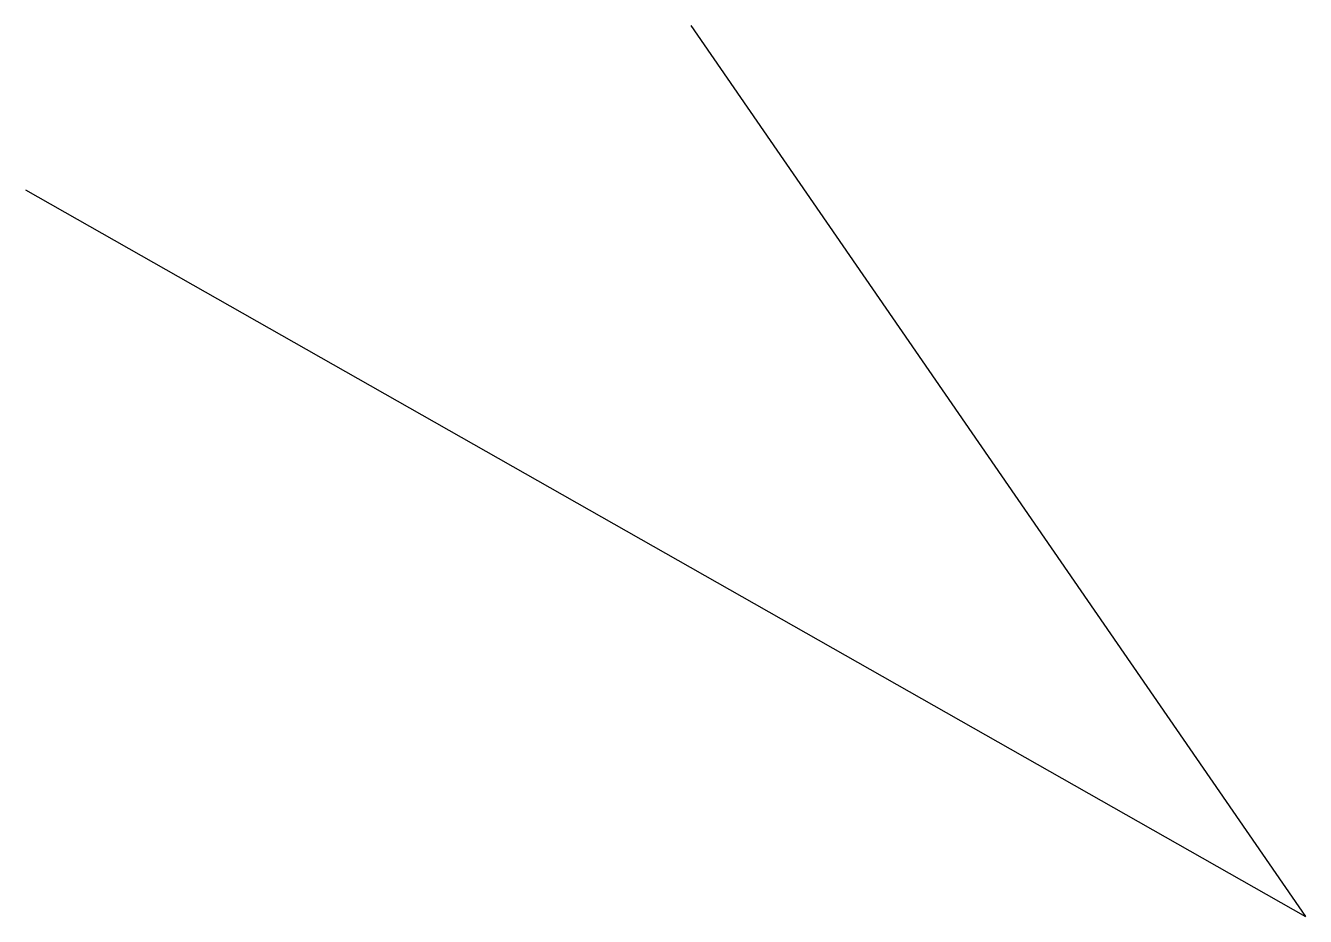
# Paper-space layout 'Layout1' of a CAD drawing. Extents: x 13.98 to 17.64, y 20.95 to 23.49.
import ezdxf

# ---------------------------------------------------------------- set-up
doc = ezdxf.new("R2010")
doc.units = 0
doc.header["$LTSCALE"] = 0.3999
doc.layers.add('STRCTR', color=7, linetype='CONTINUOUS')

psp = doc.layouts.get("Layout1")

# ---------------------------------------------------------------- linework, layer by layer
at = {"layer": 'STRCTR', "color": 0, "linetype": 'CONTINUOUS'}
for p in [(15.8822, 23.4871), (13.9842, 23.0183)]:
    psp.add_line(p, (17.6352, 20.9457), dxfattribs=at)

doc.saveas('drawing.dxf')
